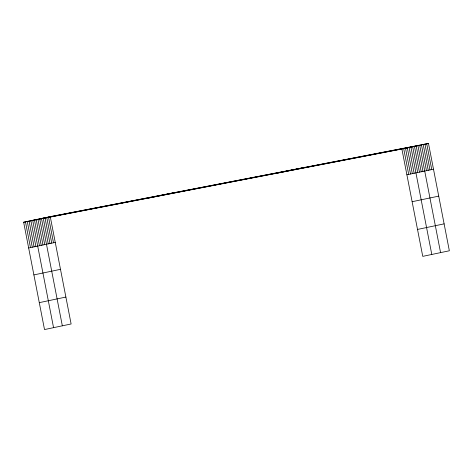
<?xml version="1.0" encoding="UTF-8"?>
<svg xmlns="http://www.w3.org/2000/svg" width="473" height="473" viewBox="0 0 473 473"><rect width="100%" height="100%" fill="white"/><g stroke="black" fill="none" stroke-linecap="round" stroke-linejoin="round"><path stroke-width="0.71" d="M50.25 216.64L71.116 323.975L44.515 329.563L23.65 222.221L50.25 216.64L428.485 143.437L449.35 250.779L422.75 256.36L401.884 149.025L428.485 143.437M148.469 198.069L175.069 192.481M277.066 173.177L303.666 167.596M28.658 247.994L55.258 242.407M406.892 174.791L433.493 169.21M33.89 274.908L60.491 269.326M412.125 201.711L438.725 196.124M39.283 302.643L65.883 297.062M417.517 229.44L444.117 223.859M23.65 222.221L401.884 149.025M426.729 143.81L431.737 169.576M424.973 144.176L429.981 169.943M423.217 144.543L428.231 170.315M421.461 144.915L426.475 170.682M440.57 252.617L419.711 145.282L41.47 218.485L62.335 325.82M417.955 145.649L422.963 171.421M416.199 146.021L421.207 171.788M414.443 146.388L419.45 172.154M412.687 146.754L417.694 172.527M431.796 254.462L410.931 147.127L32.696 220.323L53.555 327.665M409.121 147.505L414.129 173.272M407.312 147.883L412.32 173.65M405.503 148.262L410.511 174.034M403.694 148.64L408.702 174.413M48.494 217.006L53.502 242.779M46.738 217.379L51.746 243.146M44.982 217.746L49.99 243.512M43.226 218.112L48.234 243.885M39.714 218.851L44.722 244.618M37.958 219.218L42.972 244.99M36.202 219.59L41.216 245.357M34.452 219.957L39.46 245.724M30.887 220.702L35.895 246.474M29.078 221.086L34.086 246.853M27.268 221.465L32.276 247.231M25.459 221.843L30.467 247.61"/></g></svg>
